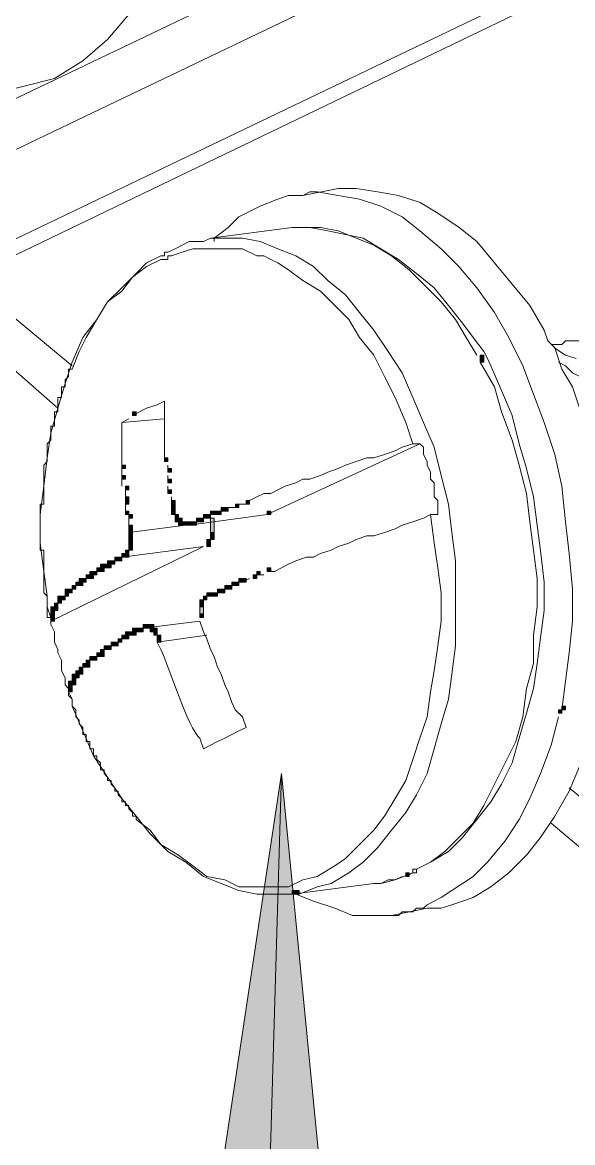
# Model space of a CAD drawing. Header units: inches. Extents: x 11 to 682, y 148 to 1119.
# Drawn here: x 600.84 to 610.14, y 297.42 to 316.37 of the extents above; entities that cross this region are included whole.
import ezdxf

# ---------------------------------------------------------------- set-up
doc = ezdxf.new("R2010")
doc.units = ezdxf.units.IN
doc.header["$MEASUREMENT"] = 0
doc.layers.add('图层 1', color=7, linetype='Continuous')

msp = doc.modelspace()

# ---------------------------------------------------------------- hatches: boundary and pattern name
at = {"layer": '图层 1', "true_color": 0xffffff}
h = msp.add_hatch(color=7, dxfattribs=at)
h.dxf.hatch_style = 2
h.paths.add_polyline_path([(608.58, 310.62), (608.64, 310.62), (608.64, 310.74), (608.58, 310.74)])
h = msp.add_hatch(color=7, dxfattribs=at)
h.dxf.hatch_style = 2
h.paths.add_polyline_path([(602.7, 309.72), (602.76, 309.72), (602.76, 309.78), (602.7, 309.78)])
h = msp.add_hatch(color=7, dxfattribs=at)
h.dxf.hatch_style = 2
h.paths.add_polyline_path([(603.24, 308.94), (603.3, 308.94), (603.3, 309), (603.24, 309)])
h = msp.add_hatch(color=7, dxfattribs=at)
h.dxf.hatch_style = 2
h.paths.add_polyline_path([(602.52, 308.82), (602.58, 308.82), (602.58, 308.88), (602.52, 308.88)])
h = msp.add_hatch(color=7, dxfattribs=at)
h.dxf.hatch_style = 2
h.paths.add_polyline_path([(603.3, 308.76), (603.36, 308.76), (603.36, 308.82), (603.3, 308.82)])
h = msp.add_hatch(color=7, dxfattribs=at)
h.dxf.hatch_style = 2
h.paths.add_polyline_path([(602.52, 308.64), (602.58, 308.64), (602.58, 308.7), (602.52, 308.7)])
h = msp.add_hatch(color=7, dxfattribs=at)
h.dxf.hatch_style = 2
h.paths.add_polyline_path([(603.3, 308.58), (603.36, 308.58), (603.36, 308.64), (603.3, 308.64)])
h = msp.add_hatch(color=7, dxfattribs=at)
h.dxf.hatch_style = 2
h.paths.add_polyline_path([(602.58, 308.46), (602.64, 308.46), (602.64, 308.52), (602.58, 308.52)])
h = msp.add_hatch(color=7, dxfattribs=at)
h.dxf.hatch_style = 2
h.paths.add_polyline_path([(603.3, 308.4), (603.36, 308.4), (603.36, 308.46), (603.3, 308.46)])
h = msp.add_hatch(color=7, dxfattribs=at)
h.dxf.hatch_style = 2
h.paths.add_polyline_path([(602.58, 308.22), (602.64, 308.22), (602.64, 308.34), (602.58, 308.34)])
h = msp.add_hatch(color=7, dxfattribs=at)
h.dxf.hatch_style = 2
h.paths.add_polyline_path([(603.36, 308.16), (603.42, 308.16), (603.42, 308.28), (603.36, 308.28)])
h = msp.add_hatch(color=7, dxfattribs=at)
h.dxf.hatch_style = 2
h.paths.add_polyline_path([(604.44, 308.16), (604.5, 308.16), (604.5, 308.22), (604.44, 308.22)])
h = msp.add_hatch(color=7, dxfattribs=at)
h.dxf.hatch_style = 2
h.paths.add_polyline_path([(604.62, 308.22), (604.68, 308.22), (604.68, 308.28), (604.62, 308.28)])
h = msp.add_hatch(color=7, dxfattribs=at)
h.dxf.hatch_style = 2
h.paths.add_polyline_path([(602.58, 308.04), (602.64, 308.04), (602.64, 308.1), (602.58, 308.1)])
h = msp.add_hatch(color=7, dxfattribs=at)
h.dxf.hatch_style = 2
h.paths.add_polyline_path([(602.64, 307.98), (602.7, 307.98), (602.7, 308.04), (602.64, 308.04)])
h = msp.add_hatch(color=7, dxfattribs=at)
h.dxf.hatch_style = 2
h.paths.add_polyline_path([(603.36, 308.04), (603.42, 308.04), (603.42, 308.16), (603.36, 308.16)])
h = msp.add_hatch(color=7, dxfattribs=at)
h.dxf.hatch_style = 2
h.paths.add_polyline_path([(603.42, 307.98), (603.48, 307.98), (603.48, 308.04), (603.42, 308.04)])
h = msp.add_hatch(color=7, dxfattribs=at)
h.dxf.hatch_style = 2
h.paths.add_polyline_path([(603.42, 307.92), (603.48, 307.92), (603.48, 308.04), (603.42, 308.04)])
h = msp.add_hatch(color=7, dxfattribs=at)
h.dxf.hatch_style = 2
h.paths.add_polyline_path([(603.9, 307.98), (604.02, 307.98), (604.02, 308.04), (603.9, 308.04)])
h = msp.add_hatch(color=7, dxfattribs=at)
h.dxf.hatch_style = 2
h.paths.add_polyline_path([(604.02, 308.04), (604.2, 308.04), (604.2, 308.1), (604.02, 308.1)])
h = msp.add_hatch(color=7, dxfattribs=at)
h.dxf.hatch_style = 2
h.paths.add_polyline_path([(604.2, 308.1), (604.32, 308.1), (604.32, 308.16), (604.2, 308.16)])
h = msp.add_hatch(color=7, dxfattribs=at)
h.dxf.hatch_style = 2
h.paths.add_polyline_path([(604.98, 308.04), (605.04, 308.04), (605.04, 308.1), (604.98, 308.1)])
h = msp.add_hatch(color=7, dxfattribs=at)
h.dxf.hatch_style = 2
h.paths.add_polyline_path([(602.64, 307.74), (602.7, 307.74), (602.7, 307.86), (602.64, 307.86)])
h = msp.add_hatch(color=7, dxfattribs=at)
h.dxf.hatch_style = 2
h.paths.add_polyline_path([(603.48, 307.86), (603.54, 307.86), (603.54, 307.98), (603.48, 307.98)])
h = msp.add_hatch(color=7, dxfattribs=at)
h.dxf.hatch_style = 2
h.paths.add_polyline_path([(603.48, 307.86), (603.6, 307.86), (603.6, 307.92), (603.48, 307.92)])
h = msp.add_hatch(color=7, dxfattribs=at)
h.dxf.hatch_style = 2
h.paths.add_polyline_path([(603.54, 307.86), (603.66, 307.86), (603.66, 307.92), (603.54, 307.92)])
h = msp.add_hatch(color=7, dxfattribs=at)
h.dxf.hatch_style = 2
h.paths.add_polyline_path([(603.6, 307.86), (603.66, 307.86), (603.66, 307.92), (603.6, 307.92)])
h = msp.add_hatch(color=7, dxfattribs=at)
h.dxf.hatch_style = 2
h.paths.add_polyline_path([(603.6, 307.86), (603.66, 307.86), (603.66, 307.92), (603.6, 307.92)])
h = msp.add_hatch(color=7, dxfattribs=at)
h.dxf.hatch_style = 2
h.paths.add_polyline_path([(603.66, 307.86), (603.78, 307.86), (603.78, 307.92), (603.66, 307.92)])
h = msp.add_hatch(color=7, dxfattribs=at)
h.dxf.hatch_style = 2
h.paths.add_polyline_path([(603.78, 307.92), (603.9, 307.92), (603.9, 307.98), (603.78, 307.98)])
h = msp.add_hatch(color=7, dxfattribs=at)
h.dxf.hatch_style = 2
h.paths.add_polyline_path([(604.02, 307.68), (604.08, 307.68), (604.08, 307.98), (604.02, 307.98)])
h = msp.add_hatch(color=7, dxfattribs=at)
h.dxf.hatch_style = 2
h.paths.add_polyline_path([(602.64, 307.62), (602.7, 307.62), (602.7, 307.74), (602.64, 307.74)])
h = msp.add_hatch(color=7, dxfattribs=at)
h.dxf.hatch_style = 2
h.paths.add_polyline_path([(602.64, 307.5), (602.7, 307.5), (602.7, 307.68), (602.64, 307.68)])
h = msp.add_hatch(color=7, dxfattribs=at)
h.dxf.hatch_style = 2
h.paths.add_polyline_path([(604.02, 307.62), (604.08, 307.62), (604.08, 307.74), (604.02, 307.74)])
h = msp.add_hatch(color=7, dxfattribs=at)
h.dxf.hatch_style = 2
h.paths.add_polyline_path([(602.58, 307.38), (602.64, 307.38), (602.64, 307.44), (602.58, 307.44)])
h = msp.add_hatch(color=7, dxfattribs=at)
h.dxf.hatch_style = 2
h.paths.add_polyline_path([(602.58, 307.38), (602.64, 307.38), (602.64, 307.44), (602.58, 307.44)])
h = msp.add_hatch(color=7, dxfattribs=at)
h.dxf.hatch_style = 2
h.paths.add_polyline_path([(602.64, 307.44), (602.7, 307.44), (602.7, 307.56), (602.64, 307.56)])
h = msp.add_hatch(color=7, dxfattribs=at)
h.dxf.hatch_style = 2
h.paths.add_polyline_path([(602.64, 307.44), (602.7, 307.44), (602.7, 307.5), (602.64, 307.5)])
h = msp.add_hatch(color=7, dxfattribs=at)
h.dxf.hatch_style = 2
h.paths.add_polyline_path([(603.96, 307.56), (604.02, 307.56), (604.02, 307.62), (603.96, 307.62)])
h = msp.add_hatch(color=7, dxfattribs=at)
h.dxf.hatch_style = 2
h.paths.add_polyline_path([(603.96, 307.5), (604.02, 307.5), (604.02, 307.62), (603.96, 307.62)])
h = msp.add_hatch(color=7, dxfattribs=at)
h.dxf.hatch_style = 2
h.paths.add_polyline_path([(602.28, 307.2), (602.4, 307.2), (602.4, 307.26), (602.28, 307.26)])
h = msp.add_hatch(color=7, dxfattribs=at)
h.dxf.hatch_style = 2
h.paths.add_polyline_path([(602.4, 307.26), (602.46, 307.26), (602.46, 307.32), (602.4, 307.32)])
h = msp.add_hatch(color=7, dxfattribs=at)
h.dxf.hatch_style = 2
h.paths.add_polyline_path([(602.4, 307.26), (602.52, 307.26), (602.52, 307.32), (602.4, 307.32)])
h = msp.add_hatch(color=7, dxfattribs=at)
h.dxf.hatch_style = 2
h.paths.add_polyline_path([(602.52, 307.32), (602.64, 307.32), (602.64, 307.38), (602.52, 307.38)])
h = msp.add_hatch(color=7, dxfattribs=at)
h.dxf.hatch_style = 2
h.paths.add_polyline_path([(602.52, 307.32), (602.58, 307.32), (602.58, 307.38), (602.52, 307.38)])
h = msp.add_hatch(color=7, dxfattribs=at)
h.dxf.hatch_style = 2
h.paths.add_polyline_path([(601.98, 307.02), (602.1, 307.02), (602.1, 307.08), (601.98, 307.08)])
h = msp.add_hatch(color=7, dxfattribs=at)
h.dxf.hatch_style = 2
h.paths.add_polyline_path([(602.1, 307.08), (602.22, 307.08), (602.22, 307.14), (602.1, 307.14)])
h = msp.add_hatch(color=7, dxfattribs=at)
h.dxf.hatch_style = 2
h.paths.add_polyline_path([(602.16, 307.14), (602.34, 307.14), (602.34, 307.2), (602.16, 307.2)])
h = msp.add_hatch(color=7, dxfattribs=at)
h.dxf.hatch_style = 2
h.paths.add_polyline_path([(604.8, 307.02), (604.86, 307.02), (604.86, 307.08), (604.8, 307.08)])
h = msp.add_hatch(color=7, dxfattribs=at)
h.dxf.hatch_style = 2
h.paths.add_polyline_path([(604.98, 307.08), (605.04, 307.08), (605.04, 307.14), (604.98, 307.14)])
h = msp.add_hatch(color=7, dxfattribs=at)
h.dxf.hatch_style = 2
h.paths.add_polyline_path([(601.74, 306.84), (601.86, 306.84), (601.86, 306.9), (601.74, 306.9)])
h = msp.add_hatch(color=7, dxfattribs=at)
h.dxf.hatch_style = 2
h.paths.add_polyline_path([(601.8, 306.9), (601.92, 306.9), (601.92, 306.96), (601.8, 306.96)])
h = msp.add_hatch(color=7, dxfattribs=at)
h.dxf.hatch_style = 2
h.paths.add_polyline_path([(601.92, 306.96), (602.04, 306.96), (602.04, 307.02), (601.92, 307.02)])
h = msp.add_hatch(color=7, dxfattribs=at)
h.dxf.hatch_style = 2
h.paths.add_polyline_path([(604.38, 306.84), (604.5, 306.84), (604.5, 306.9), (604.38, 306.9)])
h = msp.add_hatch(color=7, dxfattribs=at)
h.dxf.hatch_style = 2
h.paths.add_polyline_path([(604.5, 306.9), (604.62, 306.9), (604.62, 306.96), (604.5, 306.96)])
h = msp.add_hatch(color=7, dxfattribs=at)
h.dxf.hatch_style = 2
h.paths.add_polyline_path([(604.74, 306.96), (604.8, 306.96), (604.8, 307.02), (604.74, 307.02)])
h = msp.add_hatch(color=7, dxfattribs=at)
h.dxf.hatch_style = 2
h.paths.add_polyline_path([(601.56, 306.66), (601.62, 306.66), (601.62, 306.78), (601.56, 306.78)])
h = msp.add_hatch(color=7, dxfattribs=at)
h.dxf.hatch_style = 2
h.paths.add_polyline_path([(601.62, 306.72), (601.68, 306.72), (601.68, 306.78), (601.62, 306.78)])
h = msp.add_hatch(color=7, dxfattribs=at)
h.dxf.hatch_style = 2
h.paths.add_polyline_path([(601.68, 306.78), (601.74, 306.78), (601.74, 306.84), (601.68, 306.84)])
h = msp.add_hatch(color=7, dxfattribs=at)
h.dxf.hatch_style = 2
h.paths.add_polyline_path([(603.96, 306.66), (604.02, 306.66), (604.02, 306.72), (603.96, 306.72)])
h = msp.add_hatch(color=7, dxfattribs=at)
h.dxf.hatch_style = 2
h.paths.add_polyline_path([(604.02, 306.66), (604.14, 306.66), (604.14, 306.72), (604.02, 306.72)])
h = msp.add_hatch(color=7, dxfattribs=at)
h.dxf.hatch_style = 2
h.paths.add_polyline_path([(604.14, 306.72), (604.26, 306.72), (604.26, 306.78), (604.14, 306.78)])
h = msp.add_hatch(color=7, dxfattribs=at)
h.dxf.hatch_style = 2
h.paths.add_polyline_path([(604.26, 306.78), (604.38, 306.78), (604.38, 306.84), (604.26, 306.84)])
h = msp.add_hatch(color=7, dxfattribs=at)
h.dxf.hatch_style = 2
h.paths.add_polyline_path([(601.38, 306.42), (601.44, 306.42), (601.44, 306.54), (601.38, 306.54)])
h = msp.add_hatch(color=7, dxfattribs=at)
h.dxf.hatch_style = 2
h.paths.add_polyline_path([(601.38, 306.48), (601.44, 306.48), (601.44, 306.54), (601.38, 306.54)])
h = msp.add_hatch(color=7, dxfattribs=at)
h.dxf.hatch_style = 2
h.paths.add_polyline_path([(601.44, 306.54), (601.5, 306.54), (601.5, 306.66), (601.44, 306.66)])
h = msp.add_hatch(color=7, dxfattribs=at)
h.dxf.hatch_style = 2
h.paths.add_polyline_path([(601.5, 306.6), (601.56, 306.6), (601.56, 306.66), (601.5, 306.66)])
h = msp.add_hatch(color=7, dxfattribs=at)
h.dxf.hatch_style = 2
h.paths.add_polyline_path([(603.84, 306.54), (603.9, 306.54), (603.9, 306.6), (603.84, 306.6)])
h = msp.add_hatch(color=7, dxfattribs=at)
h.dxf.hatch_style = 2
h.paths.add_polyline_path([(603.84, 306.48), (603.9, 306.48), (603.9, 306.6), (603.84, 306.6)])
h = msp.add_hatch(color=7, dxfattribs=at)
h.dxf.hatch_style = 2
h.paths.add_polyline_path([(603.84, 306.3), (603.9, 306.3), (603.9, 306.54), (603.84, 306.54)])
h = msp.add_hatch(color=7, dxfattribs=at)
h.dxf.hatch_style = 2
h.paths.add_polyline_path([(603.9, 306.6), (603.96, 306.6), (603.96, 306.66), (603.9, 306.66)])
h = msp.add_hatch(color=7, dxfattribs=at)
h.dxf.hatch_style = 2
h.paths.add_polyline_path([(603.9, 306.6), (603.96, 306.6), (603.96, 306.66), (603.9, 306.66)])
h = msp.add_hatch(color=7, dxfattribs=at)
h.dxf.hatch_style = 2
h.paths.add_polyline_path([(603.9, 306.6), (603.96, 306.6), (603.96, 306.66), (603.9, 306.66)])
h = msp.add_hatch(color=7, dxfattribs=at)
h.dxf.hatch_style = 2
h.paths.add_polyline_path([(601.32, 306.36), (601.38, 306.36), (601.38, 306.48), (601.32, 306.48)])
h = msp.add_hatch(color=7, dxfattribs=at)
h.dxf.hatch_style = 2
h.paths.add_polyline_path([(601.32, 306.3), (601.38, 306.3), (601.38, 306.42), (601.32, 306.42)])
h = msp.add_hatch(color=7, dxfattribs=at)
h.dxf.hatch_style = 2
h.paths.add_polyline_path([(601.32, 306.3), (601.38, 306.3), (601.38, 306.36), (601.32, 306.36)])
h = msp.add_hatch(color=7, dxfattribs=at)
h.dxf.hatch_style = 2
h.paths.add_polyline_path([(601.32, 306.3), (601.38, 306.3), (601.38, 306.36), (601.32, 306.36)])
h = msp.add_hatch(color=7, dxfattribs=at)
h.dxf.hatch_style = 2
h.paths.add_polyline_path([(601.32, 306.24), (601.38, 306.24), (601.38, 306.3), (601.32, 306.3)])
h = msp.add_hatch(color=7, dxfattribs=at)
h.dxf.hatch_style = 2
h.paths.add_polyline_path([(601.32, 306.24), (601.38, 306.24), (601.38, 306.3), (601.32, 306.3)])
h = msp.add_hatch(color=7, dxfattribs=at)
h.dxf.hatch_style = 2
h.paths.add_polyline_path([(601.32, 306.24), (601.38, 306.24), (601.38, 306.3), (601.32, 306.3)])
h = msp.add_hatch(color=7, dxfattribs=at)
h.dxf.hatch_style = 2
h.paths.add_polyline_path([(601.32, 306.24), (601.38, 306.24), (601.38, 306.3), (601.32, 306.3)])
h = msp.add_hatch(color=7, dxfattribs=at)
h.dxf.hatch_style = 2
h.paths.add_polyline_path([(603.84, 306.3), (603.9, 306.3), (603.9, 306.36), (603.84, 306.36)])
h = msp.add_hatch(color=7, dxfattribs=at)
h.dxf.hatch_style = 2
h.paths.add_polyline_path([(602.7, 306.06), (602.88, 306.06), (602.88, 306.12), (602.7, 306.12)])
h = msp.add_hatch(color=7, dxfattribs=at)
h.dxf.hatch_style = 2
h.paths.add_polyline_path([(602.88, 306.12), (602.94, 306.12), (602.94, 306.18), (602.88, 306.18)])
h = msp.add_hatch(color=7, dxfattribs=at)
h.dxf.hatch_style = 2
h.paths.add_polyline_path([(602.88, 306.12), (602.94, 306.12), (602.94, 306.18), (602.88, 306.18)])
h = msp.add_hatch(color=7, dxfattribs=at)
h.dxf.hatch_style = 2
h.paths.add_polyline_path([(602.88, 306.12), (603, 306.12), (603, 306.18), (602.88, 306.18)])
h = msp.add_hatch(color=7, dxfattribs=at)
h.dxf.hatch_style = 2
h.paths.add_polyline_path([(602.88, 306.12), (602.94, 306.12), (602.94, 306.18), (602.88, 306.18)])
h = msp.add_hatch(color=7, dxfattribs=at)
h.dxf.hatch_style = 2
h.paths.add_polyline_path([(602.94, 306.12), (603, 306.12), (603, 306.18), (602.94, 306.18)])
h = msp.add_hatch(color=7, dxfattribs=at)
h.dxf.hatch_style = 2
h.paths.add_polyline_path([(603, 306.06), (603.06, 306.06), (603.06, 306.18), (603, 306.18)])
h = msp.add_hatch(color=7, dxfattribs=at)
h.dxf.hatch_style = 2
h.paths.add_polyline_path([(603, 306.06), (603.06, 306.06), (603.06, 306.12), (603, 306.12)])
h = msp.add_hatch(color=7, dxfattribs=at)
h.dxf.hatch_style = 2
h.paths.add_polyline_path([(603.06, 306), (603.12, 306), (603.12, 306.12), (603.06, 306.12)])
h = msp.add_hatch(color=7, dxfattribs=at)
h.dxf.hatch_style = 2
h.paths.add_polyline_path([(602.46, 305.88), (602.52, 305.88), (602.52, 305.94), (602.46, 305.94)])
h = msp.add_hatch(color=7, dxfattribs=at)
h.dxf.hatch_style = 2
h.paths.add_polyline_path([(602.46, 305.88), (602.52, 305.88), (602.52, 305.94), (602.46, 305.94)])
h = msp.add_hatch(color=7, dxfattribs=at)
h.dxf.hatch_style = 2
h.paths.add_polyline_path([(602.52, 305.94), (602.64, 305.94), (602.64, 306), (602.52, 306)])
h = msp.add_hatch(color=7, dxfattribs=at)
h.dxf.hatch_style = 2
h.paths.add_polyline_path([(602.58, 306), (602.76, 306), (602.76, 306.06), (602.58, 306.06)])
h = msp.add_hatch(color=7, dxfattribs=at)
h.dxf.hatch_style = 2
h.paths.add_polyline_path([(603.06, 306), (603.12, 306), (603.12, 306.06), (603.06, 306.06)])
h = msp.add_hatch(color=7, dxfattribs=at)
h.dxf.hatch_style = 2
h.paths.add_polyline_path([(603.12, 305.88), (603.18, 305.88), (603.18, 306), (603.12, 306)])
h = msp.add_hatch(color=7, dxfattribs=at)
h.dxf.hatch_style = 2
h.paths.add_polyline_path([(602.16, 305.64), (602.22, 305.64), (602.22, 305.76), (602.16, 305.76)])
h = msp.add_hatch(color=7, dxfattribs=at)
h.dxf.hatch_style = 2
h.paths.add_polyline_path([(602.22, 305.76), (602.34, 305.76), (602.34, 305.82), (602.22, 305.82)])
h = msp.add_hatch(color=7, dxfattribs=at)
h.dxf.hatch_style = 2
h.paths.add_polyline_path([(602.34, 305.82), (602.46, 305.82), (602.46, 305.88), (602.34, 305.88)])
h = msp.add_hatch(color=7, dxfattribs=at)
h.dxf.hatch_style = 2
h.paths.add_polyline_path([(602.34, 305.82), (602.4, 305.82), (602.4, 305.88), (602.34, 305.88)])
h = msp.add_hatch(color=7, dxfattribs=at)
h.dxf.hatch_style = 2
h.paths.add_polyline_path([(601.92, 305.46), (601.98, 305.46), (601.98, 305.58), (601.92, 305.58)])
h = msp.add_hatch(color=7, dxfattribs=at)
h.dxf.hatch_style = 2
h.paths.add_polyline_path([(601.98, 305.58), (602.1, 305.58), (602.1, 305.64), (601.98, 305.64)])
h = msp.add_hatch(color=7, dxfattribs=at)
h.dxf.hatch_style = 2
h.paths.add_polyline_path([(602.1, 305.64), (602.16, 305.64), (602.16, 305.7), (602.1, 305.7)])
h = msp.add_hatch(color=7, dxfattribs=at)
h.dxf.hatch_style = 2
h.paths.add_polyline_path([(601.74, 305.28), (601.8, 305.28), (601.8, 305.4), (601.74, 305.4)])
h = msp.add_hatch(color=7, dxfattribs=at)
h.dxf.hatch_style = 2
h.paths.add_polyline_path([(601.8, 305.34), (601.86, 305.34), (601.86, 305.46), (601.8, 305.46)])
h = msp.add_hatch(color=7, dxfattribs=at)
h.dxf.hatch_style = 2
h.paths.add_polyline_path([(601.86, 305.46), (601.92, 305.46), (601.92, 305.52), (601.86, 305.52)])
h = msp.add_hatch(color=7, dxfattribs=at)
h.dxf.hatch_style = 2
h.paths.add_polyline_path([(601.62, 305.1), (601.68, 305.1), (601.68, 305.22), (601.62, 305.22)])
h = msp.add_hatch(color=7, dxfattribs=at)
h.dxf.hatch_style = 2
h.paths.add_polyline_path([(601.62, 305.1), (601.68, 305.1), (601.68, 305.16), (601.62, 305.16)])
h = msp.add_hatch(color=7, dxfattribs=at)
h.dxf.hatch_style = 2
h.paths.add_polyline_path([(601.62, 305.1), (601.68, 305.1), (601.68, 305.16), (601.62, 305.16)])
h = msp.add_hatch(color=7, dxfattribs=at)
h.dxf.hatch_style = 2
h.paths.add_polyline_path([(601.62, 305.1), (601.68, 305.1), (601.68, 305.16), (601.62, 305.16)])
h = msp.add_hatch(color=7, dxfattribs=at)
h.dxf.hatch_style = 2
h.paths.add_polyline_path([(601.68, 305.16), (601.74, 305.16), (601.74, 305.34), (601.68, 305.34)])
h = msp.add_hatch(color=7, dxfattribs=at)
h.dxf.hatch_style = 2
h.paths.add_polyline_path([(601.62, 305.04), (601.68, 305.04), (601.68, 305.1), (601.62, 305.1)])
h = msp.add_hatch(color=7, dxfattribs=at)
h.dxf.hatch_style = 2
h.paths.add_polyline_path([(609.96, 304.74), (610.02, 304.74), (610.02, 304.8), (609.96, 304.8)])
h = msp.add_hatch(color=7, dxfattribs=at)
h.dxf.hatch_style = 2
h.paths.add_polyline_path([(609.9, 304.68), (609.96, 304.68), (609.96, 304.74), (609.9, 304.74)])
msp.add_hatch(color=7, dxfattribs=at).paths.add_polyline_path([(605.22, 303.66), (606, 295.62), (604.02, 295.68)])
h = msp.add_hatch(color=7, dxfattribs=at)
h.dxf.hatch_style = 2
h.paths.add_polyline_path([(607.32, 301.92), (607.38, 301.92), (607.38, 301.98), (607.32, 301.98)])
h = msp.add_hatch(color=7, dxfattribs=at)
h.dxf.hatch_style = 2
h.paths.add_polyline_path([(605.4, 301.62), (605.52, 301.62), (605.52, 301.68), (605.4, 301.68)])

# ---------------------------------------------------------------- linework, layer by layer
at = {"layer": '图层 1', "color": 7, "lineweight": 18, "true_color": 0xffffff}
for points in [[(594.84, 311.4), (631.14, 328.8)], [(597, 310.92), (628.74, 326.16)], [(599.94, 312.06), (627.06, 325.14)], [(601.38, 315.42), (601.86, 315.72), (602.28, 316.08), (602.64, 316.5), (603, 316.979), (603.3, 317.58), (603.6, 318.24), (603.78, 318.9), (603.96, 319.62), (604.08, 320.4), (604.14, 321.18), (604.14, 322.02)], [(596.04, 312.84), (612.84, 320.88)], [(600.42, 315.18), (601.38, 315.42)], [(605.58, 313.44), (606.18, 313.56)], [(605.58, 313.44), (605.7, 313.5), (605.82, 313.5), (606.18, 313.44), (606.54, 313.38), (606.9, 313.26), (607.26, 313.08), (607.56, 312.84), (607.92, 312.54), (608.22, 312.24), (608.52, 311.88), (608.82, 311.46), (609.06, 311.04), (609.3, 310.56), (609.48, 310.08), (609.66, 309.6), (609.84, 309.06)], [(606.181, 313.56), (606.36, 313.56), (606.48, 313.56), (606.84, 313.5), (607.2, 313.439), (607.561, 313.32), (607.86, 313.14), (608.221, 312.9), (608.521, 312.66), (608.82, 312.3), (609.12, 311.939), (609.42, 311.58), (609.66, 311.16), (609.721, 310.979), (609.84, 310.86), (609.96, 310.5), (610.141, 310.2), (610.32, 309.66), (610.44, 309.12)], [(604.08, 312.72), (604.32, 312.9), (604.5, 313.08), (604.86, 313.26), (605.16, 313.38), (605.34, 313.44), (605.58, 313.44)], [(604.02, 312.72), (605.4, 312.9)], [(605.4, 312.9), (605.7, 312.9), (606, 312.84), (606.3, 312.78), (606.601, 312.72), (606.9, 312.54), (607.2, 312.36), (607.5, 312.12), (607.8, 311.88), (608.04, 311.58), (608.28, 311.28), (608.46, 311.04), (608.641, 310.8), (608.7, 310.68), (608.76, 310.56), (608.94, 310.14), (609.12, 309.72), (609.24, 309.24), (609.36, 308.82), (609.48, 308.34), (609.54, 307.86), (609.601, 307.38), (609.66, 306.9), (609.66, 306.42)], [(605.4, 312.9), (605.641, 312.9)], [(605.641, 312.9), (605.88, 312.9)], [(605.88, 312.9), (606.18, 312.84)], [(606.18, 312.84), (606.48, 312.72)], [(603.3, 312.48), (603.42, 312.54), (603.54, 312.6), (603.66, 312.66), (603.78, 312.66), (603.9, 312.66), (604.02, 312.72)], [(604.021, 312.72), (604.32, 312.72)], [(604.08, 312.72), (604.08, 312.66)], [(604.32, 312.72), (604.561, 312.72)], [(604.561, 312.72), (604.86, 312.66)], [(604.86, 312.66), (605.16, 312.54)], [(606.48, 312.72), (606.78, 312.6)], [(606.78, 312.6), (607.08, 312.42)], [(601.14, 307.56), (601.14, 308.04), (601.2, 308.52), (601.26, 309), (601.32, 309.42), (601.44, 309.84), (601.56, 310.26), (601.68, 310.62), (601.86, 311.04), (602.1, 311.34), (602.28, 311.64), (602.52, 311.88), (602.76, 312.12), (602.94, 312.3), (603.18, 312.42)], [(602.94, 312.24), (603.18, 312.36)], [(603.3, 312.48), (603.24, 312.48), (603.24, 312.42), (603.18, 312.42)], [(603.36, 312.42), (603.3, 312.42), (603.3, 312.36), (603.18, 312.36)], [(603.36, 312.42), (603.54, 312.479)], [(603.54, 312.479), (603.721, 312.54)], [(603.721, 312.54), (604.021, 312.54)], [(604.021, 312.54), (604.261, 312.54)], [(604.261, 312.54), (604.561, 312.54)], [(604.561, 312.54), (604.801, 312.42)], [(604.801, 312.42), (604.92, 312.42)], [(604.92, 312.42), (605.04, 312.359)], [(605.16, 312.54), (605.46, 312.42)], [(605.46, 312.42), (605.76, 312.24)], [(607.08, 312.42), (607.38, 312.18)], [(602.7, 312.06), (602.94, 312.24)], [(605.04, 312.359), (605.16, 312.3)], [(605.16, 312.3), (605.34, 312.18)], [(605.34, 312.18), (605.58, 312)], [(605.76, 312.24), (606, 312)], [(607.38, 312.18), (607.62, 311.939)], [(599.94, 312), (601.68, 310.56)], [(602.52, 311.82), (602.7, 312.06)], [(605.58, 312), (605.88, 311.82)], [(606, 312), (606.3, 311.76)], [(602.28, 311.64), (602.52, 311.82)], [(605.88, 311.82), (606.12, 311.58)], [(607.62, 311.94), (607.92, 311.64)], [(602.1, 311.34), (602.28, 311.64)], [(606.3, 311.76), (606.54, 311.46)], [(607.92, 311.64), (608.16, 311.34)], [(606.12, 311.58), (606.36, 311.34)], [(606.54, 311.46), (606.78, 311.16)], [(601.92, 311.04), (602.1, 311.34)], [(606.36, 311.34), (606.54, 311.04)], [(608.16, 311.34), (608.34, 311.04)], [(600, 311.1), (601.439, 309.84)], [(601.8, 310.8), (601.92, 311.04)], [(606.54, 311.04), (606.78, 310.74)], [(606.78, 311.16), (607.021, 310.8)], [(608.34, 311.04), (608.52, 310.74)], [(610.26, 310.98), (610.14, 310.98), (610.02, 310.98), (609.96, 310.92), (609.78, 310.92)], [(609.841, 310.859), (610.021, 310.739)], [(601.68, 310.5), (601.8, 310.8)], [(606.78, 310.74), (606.96, 310.38)], [(607.021, 310.8), (607.26, 310.44)], [(610.021, 310.739), (610.2, 310.68)], [(601.68, 310.5), (601.62, 310.5), (601.62, 310.38)], [(608.58, 310.62), (608.82, 310.2)], [(609.9, 310.62), (610.021, 310.56), (610.141, 310.439), (610.381, 310.319), (610.561, 310.14), (610.74, 309.899), (610.86, 309.72), (611.04, 309.479), (611.16, 309.18), (611.28, 308.939), (611.341, 308.64), (611.461, 308.34), (611.521, 308.04), (611.58, 307.739), (611.58, 307.439), (611.641, 307.14), (611.641, 306.84)], [(601.62, 310.38), (601.56, 310.32), (601.56, 310.2), (601.5, 310.2), (601.5, 310.02), (601.44, 310.02), (601.44, 309.9)], [(606.96, 310.38), (607.141, 310.02)], [(607.26, 310.44), (607.44, 310.02)], [(608.82, 310.2), (608.94, 309.78)], [(601.44, 309.9), (601.44, 309.78), (601.38, 309.78), (601.38, 309.54)], [(602.94, 309.84), (603.12, 309.9)], [(603.12, 309.9), (603.24, 309.96)], [(603.24, 309.96), (603.24, 309.78), (603.24, 309.66), (603.24, 309.54), (603.24, 309.42), (603.24, 309.3), (603.24, 309.18), (603.24, 309.06), (603.24, 308.94)], [(607.141, 310.02), (607.32, 309.6)], [(607.44, 310.02), (607.62, 309.6)], [(602.7, 309.72), (602.82, 309.78)], [(602.82, 309.78), (602.94, 309.84)], [(608.94, 309.78), (609.12, 309.3)], [(601.38, 309.54), (601.32, 309.54), (601.32, 309.3), (601.26, 309.24), (601.26, 309.12)], [(602.52, 309.6), (603.24, 309.66)], [(602.52, 309.6), (602.64, 309.66)], [(602.52, 308.88), (602.52, 309), (602.52, 309.12), (602.52, 309.24), (602.52, 309.36), (602.52, 309.48), (602.52, 309.6)], [(607.32, 309.6), (607.44, 309.24)], [(607.62, 309.6), (607.8, 309.18)], [(604.68, 308.28), (604.8, 308.34), (604.92, 308.4), (605.04, 308.4), (605.16, 308.46), (605.28, 308.52), (605.46, 308.58), (605.58, 308.64), (605.7, 308.64), (605.88, 308.7), (606, 308.76), (606.18, 308.82), (606.3, 308.88), (606.48, 308.94), (606.66, 309), (606.78, 309), (606.96, 309.06), (607.14, 309.12), (607.26, 309.18), (607.439, 309.24)], [(604.98, 308.04), (607.56, 309.24)], [(607.561, 309.24), (607.44, 309.24)], [(607.86, 308.04), (607.86, 308.28), (607.8, 308.34), (607.8, 308.58), (607.74, 308.64), (607.74, 308.76), (607.68, 308.88), (607.68, 308.94), (607.62, 309.06), (607.62, 309.18), (607.56, 309.24)], [(607.8, 309.18), (607.92, 308.7)], [(609.12, 309.3), (609.24, 308.88)], [(601.26, 309.12), (601.26, 308.94), (601.2, 308.88), (601.2, 308.7)], [(609.84, 309.06), (609.96, 308.52), (610.02, 307.92), (610.08, 307.38), (610.14, 306.78), (610.14, 306.24)], [(602.52, 308.7), (602.52, 308.82)], [(603.3, 308.88), (603.3, 308.76)], [(609.24, 308.88), (609.36, 308.4)], [(602.52, 308.52), (602.52, 308.64)], [(603.3, 308.7), (603.3, 308.58)], [(607.92, 308.7), (608.04, 308.22)], [(602.58, 308.34), (602.58, 308.46)], [(603.3, 308.52), (603.3, 308.4)], [(609.36, 308.4), (609.42, 307.92)], [(602.58, 308.1), (602.58, 308.22)], [(603.36, 308.34), (603.36, 308.22)], [(604.5, 308.22), (604.62, 308.22)], [(608.04, 308.22), (608.1, 307.74)], [(603.66, 307.86), (604.98, 308.04)], [(603.66, 307.86), (604.98, 308.04)], [(604.32, 308.16), (604.44, 308.16)], [(607.62, 307.98), (607.74, 308.04)], [(607.86, 308.04), (607.74, 308.04)], [(607.74, 308.04), (607.8, 307.561)], [(602.64, 307.86), (602.64, 307.98)], [(602.64, 307.74), (603.6, 307.86)], [(607.14, 307.8), (607.26, 307.86)], [(607.26, 307.86), (607.44, 307.92)], [(607.44, 307.92), (607.62, 307.98)], [(609.42, 307.92), (609.48, 307.44)], [(601.14, 307.8), (601.14, 307.44), (601.2, 307.44), (601.2, 307.38)], [(606.48, 307.62), (606.66, 307.68)], [(606.66, 307.68), (606.78, 307.68)], [(606.78, 307.68), (606.96, 307.74)], [(606.96, 307.74), (607.14, 307.8)], [(608.1, 307.74), (608.16, 307.26)], [(601.14, 307.56), (601.2, 307.08)], [(601.32, 306.24), (603.9, 307.5)], [(602.52, 307.32), (603.9, 307.5)], [(605.88, 307.38), (606.061, 307.44)], [(606.061, 307.44), (606.18, 307.5)], [(606.18, 307.5), (606.36, 307.56)], [(606.36, 307.56), (606.48, 307.62)], [(607.8, 307.561), (607.86, 307.14)], [(609.48, 307.44), (609.54, 306.96)], [(605.34, 307.2), (605.46, 307.26)], [(605.46, 307.26), (605.64, 307.32)], [(605.64, 307.32), (605.76, 307.32)], [(605.76, 307.32), (605.88, 307.38)], [(606.061, 301.8), (606.36, 301.979), (606.6, 302.16), (606.84, 302.4), (607.08, 302.7), (607.32, 303), (607.5, 303.3), (607.68, 303.66), (607.8, 304.08), (607.92, 304.5), (608.04, 304.92), (608.1, 305.34), (608.16, 305.82), (608.16, 306.3), (608.16, 306.78), (608.16, 307.26)], [(601.2, 307.08), (601.26, 306.66)], [(604.98, 307.08), (605.1, 307.08)], [(605.1, 307.08), (605.22, 307.14)], [(605.22, 307.14), (605.34, 307.2)], [(607.86, 307.14), (607.92, 306.72)], [(601.2, 306.9), (601.2, 306.72), (601.26, 306.66), (601.26, 306.3), (601.32, 306.3)], [(604.56, 306.9), (604.68, 306.96)], [(604.8, 307.02), (604.92, 307.02)], [(607.5, 302.04), (607.74, 302.16), (607.98, 302.34), (608.22, 302.58), (608.46, 302.82), (608.64, 303.12), (608.82, 303.48), (609, 303.84), (609.18, 304.2), (609.3, 304.62), (609.36, 305.1), (609.48, 305.521), (609.48, 306), (609.54, 306.48), (609.54, 306.96)], [(605.82, 301.92), (606.12, 302.1), (606.3, 302.22), (606.54, 302.46), (606.78, 302.7), (606.96, 302.94), (607.14, 303.24), (607.32, 303.54), (607.44, 303.9), (607.56, 304.26), (607.68, 304.62), (607.74, 305.04), (607.8, 305.4), (607.86, 305.82), (607.92, 306.24), (607.92, 306.72)], [(601.26, 306.48), (601.26, 306.66)], [(601.26, 306.48), (601.32, 306.3)], [(609.601, 306), (609.66, 306.42)], [(601.32, 306.24), (601.32, 306.18), (601.38, 306.06), (601.38, 305.88), (601.44, 305.76), (601.44, 305.7), (601.5, 305.58), (601.5, 305.4), (601.561, 305.28), (601.561, 305.16), (601.62, 305.1)], [(602.88, 306.12), (603.84, 306.24)], [(603.84, 306.24), (603.899, 306.06), (603.96, 305.939), (604.02, 305.76), (604.08, 305.64), (604.14, 305.46), (604.199, 305.34), (604.26, 305.16), (604.319, 305.04), (604.38, 304.86), (604.439, 304.74), (604.56, 304.62), (604.62, 304.439)], [(610.08, 305.7), (610.14, 306.24)], [(603.12, 305.88), (603.96, 306)], [(609.54, 305.52), (609.601, 306)], [(610.02, 305.22), (610.08, 305.7)], [(609.48, 305.1), (609.54, 305.52)], [(609.96, 304.74), (610.02, 305.22)], [(601.62, 305.04), (601.62, 304.98), (601.68, 304.92), (601.68, 304.8), (601.74, 304.74), (601.74, 304.62), (601.8, 304.56)], [(601.62, 305.04), (601.68, 304.92)], [(609.36, 304.68), (609.48, 305.1)], [(601.68, 304.8), (601.68, 304.92)], [(601.68, 304.8), (601.86, 304.38)], [(609.24, 304.26), (609.36, 304.68)], [(609.78, 304.14), (609.9, 304.62)], [(601.8, 304.56), (601.8, 304.5), (601.86, 304.44), (601.86, 304.32), (601.92, 304.32), (601.92, 304.2), (601.98, 304.2), (601.98, 304.14)], [(603.9, 304.08), (604.02, 304.14), (604.14, 304.2), (604.26, 304.26), (604.38, 304.32), (604.5, 304.38), (604.62, 304.44)], [(601.86, 304.38), (602.04, 303.96)], [(609.12, 303.84), (609.24, 304.26)], [(601.98, 304.14), (601.98, 304.08), (602.04, 304.08), (602.04, 303.96), (602.1, 303.96), (602.1, 303.9), (602.16, 303.84), (602.16, 303.72)], [(609.6, 303.66), (609.78, 304.14)], [(602.04, 303.96), (602.28, 303.6)], [(608.94, 303.479), (609.12, 303.84)], [(602.16, 303.72), (602.22, 303.72), (602.22, 303.66), (602.28, 303.6), (602.28, 303.54), (602.34, 303.54), (602.34, 303.48), (602.4, 303.42), (602.4, 303.36), (602.46, 303.36), (602.46, 303.3), (602.52, 303.24), (602.52, 303.18), (602.58, 303.18), (602.58, 303.12), (602.64, 303.12), (602.64, 303.06), (602.7, 303), (602.7, 302.94), (602.76, 302.94), (602.76, 302.88)], [(603.12, 231.9), (605.22, 303.66)], [(609.42, 303.24), (609.6, 303.66)], [(610.08, 303.36), (610.26, 303.78)], [(602.28, 303.6), (602.521, 303.24)], [(608.76, 303.18), (608.94, 303.479)], [(609.84, 302.94), (610.08, 303.36)], [(610.08, 303.42), (613.86, 300.3)], [(602.521, 303.24), (602.76, 302.939)], [(608.521, 302.88), (608.76, 303.18)], [(609.24, 302.88), (609.42, 303.24)], [(602.76, 302.939), (603, 302.64)], [(609.6, 302.58), (609.84, 302.94)], [(602.76, 302.88), (603, 302.7), (603.18, 302.46), (603.48, 302.28), (603.72, 302.1), (603.96, 301.92), (604.26, 301.86), (604.5, 301.74), (604.8, 301.74), (605.04, 301.74), (605.34, 301.74), (605.58, 301.86), (605.82, 301.92)], [(608.28, 302.58), (608.521, 302.88)], [(609, 302.52), (609.24, 302.88)], [(609.78, 302.82), (614.04, 299.22)], [(603, 302.64), (603.3, 302.34)], [(608.04, 302.34), (608.28, 302.58)], [(608.7, 302.16), (609, 302.52)], [(609.36, 302.28), (609.6, 302.58)], [(603.3, 302.34), (603.6, 302.16)], [(607.74, 302.16), (608.04, 302.34)], [(603.6, 302.16), (603.9, 301.92)], [(607.5, 302.04), (607.74, 302.16)], [(608.46, 301.92), (608.7, 302.16)], [(609.061, 301.98), (609.36, 302.28)], [(606.9, 301.8), (607.141, 301.859), (607.44, 301.979)], [(607.32, 301.92), (607.44, 301.979)], [(607.44, 301.98), (607.5, 301.98), (607.5, 302.04)], [(607.44, 301.98), (607.44, 302.04), (607.5, 302.04)], [(608.76, 301.74), (609.061, 301.98)], [(603.9, 301.92), (604.2, 301.8)], [(604.2, 301.8), (604.5, 301.68)], [(605.4, 301.62), (606.78, 301.8)], [(605.52, 301.62), (605.82, 301.74), (606.06, 301.8)], [(606.78, 301.8), (606.9, 301.8)], [(606.78, 301.8), (606.9, 301.8)], [(606.9, 301.8), (607.02, 301.86)], [(607.02, 301.86), (607.14, 301.86)], [(607.14, 301.86), (607.26, 301.92)], [(608.1, 301.68), (608.46, 301.92)], [(604.5, 301.68), (604.8, 301.62)], [(604.8, 301.62), (605.1, 301.62)], [(605.1, 301.62), (605.4, 301.62)], [(605.46, 301.62), (605.761, 301.5)], [(607.68, 301.44), (607.92, 301.561)], [(607.92, 301.561), (608.1, 301.68)], [(608.1, 301.44), (608.46, 301.56)], [(608.46, 301.56), (608.76, 301.74)], [(605.761, 301.5), (606.12, 301.38)], [(606.12, 301.38), (606.42, 301.26)], [(607.08, 301.26), (607.2, 301.26), (607.26, 301.32), (607.44, 301.32), (607.5, 301.38), (607.62, 301.38), (607.68, 301.44)], [(607.08, 301.26), (607.68, 301.38)], [(607.68, 301.38), (607.92, 301.38)], [(607.92, 301.38), (608.1, 301.44)], [(606.42, 301.26), (606.78, 301.26)], [(606.78, 301.26), (606.96, 301.26)], [(606.96, 301.26), (607.08, 301.26)]]:
    msp.add_lwpolyline(points, dxfattribs=at)
at = {"layer": '图层 1', "lineweight": 0}
for points in [[(608.58, 310.62), (608.64, 310.62), (608.64, 310.74), (608.58, 310.74), (608.58, 310.62)], [(602.7, 309.72), (602.76, 309.72), (602.76, 309.78), (602.7, 309.78), (602.7, 309.72)], [(603.24, 308.94), (603.3, 308.94), (603.3, 309), (603.24, 309), (603.24, 308.94)], [(602.52, 308.82), (602.58, 308.82), (602.58, 308.88), (602.52, 308.88), (602.52, 308.82)], [(603.3, 308.76), (603.36, 308.76), (603.36, 308.82), (603.3, 308.82), (603.3, 308.76)], [(602.52, 308.64), (602.58, 308.64), (602.58, 308.7), (602.52, 308.7), (602.52, 308.64)], [(603.3, 308.58), (603.36, 308.58), (603.36, 308.64), (603.3, 308.64), (603.3, 308.58)], [(602.58, 308.46), (602.64, 308.46), (602.64, 308.52), (602.58, 308.52), (602.58, 308.46)], [(603.3, 308.4), (603.36, 308.4), (603.36, 308.46), (603.3, 308.46), (603.3, 308.4)], [(602.58, 308.22), (602.64, 308.22), (602.64, 308.34), (602.58, 308.34), (602.58, 308.22)], [(603.36, 308.16), (603.42, 308.16), (603.42, 308.28), (603.36, 308.28), (603.36, 308.16)], [(604.44, 308.16), (604.5, 308.16), (604.5, 308.22), (604.44, 308.22), (604.44, 308.16)], [(604.62, 308.22), (604.68, 308.22), (604.68, 308.28), (604.62, 308.28), (604.62, 308.22)], [(602.58, 308.04), (602.64, 308.04), (602.64, 308.1), (602.58, 308.1), (602.58, 308.04)], [(602.64, 307.98), (602.7, 307.98), (602.7, 308.04), (602.64, 308.04), (602.64, 307.98)], [(603.36, 308.04), (603.42, 308.04), (603.42, 308.16), (603.36, 308.16), (603.36, 308.04)], [(603.42, 307.98), (603.48, 307.98), (603.48, 308.04), (603.42, 308.04), (603.42, 307.98)], [(603.42, 307.92), (603.48, 307.92), (603.48, 308.04), (603.42, 308.04), (603.42, 307.92)], [(603.9, 307.98), (604.02, 307.98), (604.02, 308.04), (603.9, 308.04), (603.9, 307.98)], [(604.02, 308.04), (604.2, 308.04), (604.2, 308.1), (604.02, 308.1), (604.02, 308.04)], [(604.2, 308.1), (604.32, 308.1), (604.32, 308.16), (604.2, 308.16), (604.2, 308.1)], [(604.98, 308.04), (605.04, 308.04), (605.04, 308.1), (604.98, 308.1), (604.98, 308.04)], [(602.64, 307.74), (602.7, 307.74), (602.7, 307.86), (602.64, 307.86), (602.64, 307.74)], [(603.48, 307.86), (603.54, 307.86), (603.54, 307.98), (603.48, 307.98), (603.48, 307.86)], [(603.48, 307.86), (603.6, 307.86), (603.6, 307.92), (603.48, 307.92), (603.48, 307.86)], [(603.54, 307.86), (603.66, 307.86), (603.66, 307.92), (603.54, 307.92), (603.54, 307.86)], [(603.6, 307.86), (603.66, 307.86), (603.66, 307.92), (603.6, 307.92), (603.6, 307.86)], [(603.6, 307.86), (603.66, 307.86), (603.66, 307.92), (603.6, 307.92), (603.6, 307.86)], [(603.66, 307.86), (603.78, 307.86), (603.78, 307.92), (603.66, 307.92), (603.66, 307.86)], [(603.78, 307.92), (603.9, 307.92), (603.9, 307.98), (603.78, 307.98), (603.78, 307.92)], [(604.02, 307.68), (604.08, 307.68), (604.08, 307.98), (604.02, 307.98), (604.02, 307.68)], [(602.64, 307.62), (602.7, 307.62), (602.7, 307.74), (602.64, 307.74), (602.64, 307.62)], [(602.64, 307.5), (602.7, 307.5), (602.7, 307.68), (602.64, 307.68), (602.64, 307.5)], [(604.02, 307.62), (604.08, 307.62), (604.08, 307.74), (604.02, 307.74), (604.02, 307.62)], [(602.58, 307.38), (602.64, 307.38), (602.64, 307.44), (602.58, 307.44), (602.58, 307.38)], [(602.58, 307.38), (602.64, 307.38), (602.64, 307.44), (602.58, 307.44), (602.58, 307.38)], [(602.64, 307.44), (602.7, 307.44), (602.7, 307.56), (602.64, 307.56), (602.64, 307.44)], [(602.64, 307.44), (602.7, 307.44), (602.7, 307.5), (602.64, 307.5), (602.64, 307.44)], [(603.96, 307.56), (604.02, 307.56), (604.02, 307.62), (603.96, 307.62), (603.96, 307.56)], [(603.96, 307.5), (604.02, 307.5), (604.02, 307.62), (603.96, 307.62), (603.96, 307.5)], [(602.28, 307.2), (602.4, 307.2), (602.4, 307.26), (602.28, 307.26), (602.28, 307.2)], [(602.4, 307.26), (602.46, 307.26), (602.46, 307.32), (602.4, 307.32), (602.4, 307.26)], [(602.4, 307.26), (602.52, 307.26), (602.52, 307.32), (602.4, 307.32), (602.4, 307.26)], [(602.52, 307.32), (602.64, 307.32), (602.64, 307.38), (602.52, 307.38), (602.52, 307.32)], [(602.52, 307.32), (602.58, 307.32), (602.58, 307.38), (602.52, 307.38), (602.52, 307.32)], [(601.98, 307.02), (602.1, 307.02), (602.1, 307.08), (601.98, 307.08), (601.98, 307.02)], [(602.1, 307.08), (602.22, 307.08), (602.22, 307.14), (602.1, 307.14), (602.1, 307.08)], [(602.16, 307.14), (602.34, 307.14), (602.34, 307.2), (602.16, 307.2), (602.16, 307.14)], [(604.8, 307.02), (604.86, 307.02), (604.86, 307.08), (604.8, 307.08), (604.8, 307.02)], [(604.98, 307.08), (605.04, 307.08), (605.04, 307.14), (604.98, 307.14), (604.98, 307.08)], [(601.74, 306.84), (601.86, 306.84), (601.86, 306.9), (601.74, 306.9), (601.74, 306.84)], [(601.8, 306.9), (601.92, 306.9), (601.92, 306.96), (601.8, 306.96), (601.8, 306.9)], [(601.92, 306.96), (602.04, 306.96), (602.04, 307.02), (601.92, 307.02), (601.92, 306.96)], [(604.38, 306.84), (604.5, 306.84), (604.5, 306.9), (604.38, 306.9), (604.38, 306.84)], [(604.5, 306.9), (604.62, 306.9), (604.62, 306.96), (604.5, 306.96), (604.5, 306.9)], [(604.74, 306.96), (604.8, 306.96), (604.8, 307.02), (604.74, 307.02), (604.74, 306.96)], [(601.56, 306.66), (601.62, 306.66), (601.62, 306.78), (601.56, 306.78), (601.56, 306.66)], [(601.62, 306.72), (601.68, 306.72), (601.68, 306.78), (601.62, 306.78), (601.62, 306.72)], [(601.68, 306.78), (601.74, 306.78), (601.74, 306.84), (601.68, 306.84), (601.68, 306.78)], [(603.96, 306.66), (604.02, 306.66), (604.02, 306.72), (603.96, 306.72), (603.96, 306.66)], [(604.02, 306.66), (604.14, 306.66), (604.14, 306.72), (604.02, 306.72), (604.02, 306.66)], [(604.14, 306.72), (604.26, 306.72), (604.26, 306.78), (604.14, 306.78), (604.14, 306.72)], [(604.26, 306.78), (604.38, 306.78), (604.38, 306.84), (604.26, 306.84), (604.26, 306.78)], [(601.38, 306.42), (601.44, 306.42), (601.44, 306.54), (601.38, 306.54), (601.38, 306.42)], [(601.38, 306.48), (601.44, 306.48), (601.44, 306.54), (601.38, 306.54), (601.38, 306.48)], [(601.44, 306.54), (601.5, 306.54), (601.5, 306.66), (601.44, 306.66), (601.44, 306.54)], [(601.5, 306.6), (601.56, 306.6), (601.56, 306.66), (601.5, 306.66), (601.5, 306.6)], [(603.84, 306.54), (603.9, 306.54), (603.9, 306.6), (603.84, 306.6), (603.84, 306.54)], [(603.84, 306.48), (603.9, 306.48), (603.9, 306.6), (603.84, 306.6), (603.84, 306.48)], [(603.84, 306.3), (603.9, 306.3), (603.9, 306.54), (603.84, 306.54), (603.84, 306.3)], [(603.9, 306.6), (603.96, 306.6), (603.96, 306.66), (603.9, 306.66), (603.9, 306.6)], [(603.9, 306.6), (603.96, 306.6), (603.96, 306.66), (603.9, 306.66), (603.9, 306.6)], [(603.9, 306.6), (603.96, 306.6), (603.96, 306.66), (603.9, 306.66), (603.9, 306.6)], [(601.32, 306.36), (601.38, 306.36), (601.38, 306.48), (601.32, 306.48), (601.32, 306.36)], [(601.32, 306.3), (601.38, 306.3), (601.38, 306.42), (601.32, 306.42), (601.32, 306.3)], [(601.32, 306.3), (601.38, 306.3), (601.38, 306.36), (601.32, 306.36), (601.32, 306.3)], [(601.32, 306.3), (601.38, 306.3), (601.38, 306.36), (601.32, 306.36), (601.32, 306.3)], [(601.32, 306.24), (601.38, 306.24), (601.38, 306.3), (601.32, 306.3), (601.32, 306.24)], [(601.32, 306.24), (601.38, 306.24), (601.38, 306.3), (601.32, 306.3), (601.32, 306.24)], [(601.32, 306.24), (601.38, 306.24), (601.38, 306.3), (601.32, 306.3), (601.32, 306.24)], [(601.32, 306.24), (601.38, 306.24), (601.38, 306.3), (601.32, 306.3), (601.32, 306.24)], [(603.84, 306.3), (603.9, 306.3), (603.9, 306.36), (603.84, 306.36), (603.84, 306.3)], [(602.7, 306.06), (602.88, 306.06), (602.88, 306.12), (602.7, 306.12), (602.7, 306.06)], [(602.88, 306.12), (602.94, 306.12), (602.94, 306.18), (602.88, 306.18), (602.88, 306.12)], [(602.88, 306.12), (602.94, 306.12), (602.94, 306.18), (602.88, 306.18), (602.88, 306.12)], [(602.88, 306.12), (603, 306.12), (603, 306.18), (602.88, 306.18), (602.88, 306.12)], [(602.88, 306.12), (602.94, 306.12), (602.94, 306.18), (602.88, 306.18), (602.88, 306.12)], [(602.94, 306.12), (603, 306.12), (603, 306.18), (602.94, 306.18), (602.94, 306.12)], [(603, 306.06), (603.06, 306.06), (603.06, 306.18), (603, 306.18), (603, 306.06)], [(603, 306.06), (603.06, 306.06), (603.06, 306.12), (603, 306.12), (603, 306.06)], [(603.06, 306), (603.12, 306), (603.12, 306.12), (603.06, 306.12), (603.06, 306)], [(602.46, 305.88), (602.52, 305.88), (602.52, 305.94), (602.46, 305.94), (602.46, 305.88)], [(602.46, 305.88), (602.52, 305.88), (602.52, 305.94), (602.46, 305.94), (602.46, 305.88)], [(602.52, 305.94), (602.64, 305.94), (602.64, 306), (602.52, 306), (602.52, 305.94)], [(602.58, 306), (602.76, 306), (602.76, 306.06), (602.58, 306.06), (602.58, 306)], [(603.06, 306), (603.12, 306), (603.12, 306.06), (603.06, 306.06), (603.06, 306)], [(603.12, 305.88), (603.18, 305.88), (603.18, 306), (603.12, 306), (603.12, 305.88)], [(602.16, 305.64), (602.22, 305.64), (602.22, 305.76), (602.16, 305.76), (602.16, 305.64)], [(602.22, 305.76), (602.34, 305.76), (602.34, 305.82), (602.22, 305.82), (602.22, 305.76)], [(602.34, 305.82), (602.46, 305.82), (602.46, 305.88), (602.34, 305.88), (602.34, 305.82)], [(602.34, 305.82), (602.4, 305.82), (602.4, 305.88), (602.34, 305.88), (602.34, 305.82)], [(601.92, 305.46), (601.98, 305.46), (601.98, 305.58), (601.92, 305.58), (601.92, 305.46)], [(601.98, 305.58), (602.1, 305.58), (602.1, 305.64), (601.98, 305.64), (601.98, 305.58)], [(602.1, 305.64), (602.16, 305.64), (602.16, 305.7), (602.1, 305.7), (602.1, 305.64)], [(601.74, 305.28), (601.8, 305.28), (601.8, 305.4), (601.74, 305.4), (601.74, 305.28)], [(601.8, 305.34), (601.86, 305.34), (601.86, 305.46), (601.8, 305.46), (601.8, 305.34)], [(601.86, 305.46), (601.92, 305.46), (601.92, 305.52), (601.86, 305.52), (601.86, 305.46)], [(601.62, 305.1), (601.68, 305.1), (601.68, 305.22), (601.62, 305.22), (601.62, 305.1)], [(601.62, 305.1), (601.68, 305.1), (601.68, 305.16), (601.62, 305.16), (601.62, 305.1)], [(601.62, 305.1), (601.68, 305.1), (601.68, 305.16), (601.62, 305.16), (601.62, 305.1)], [(601.62, 305.1), (601.68, 305.1), (601.68, 305.16), (601.62, 305.16), (601.62, 305.1)], [(601.68, 305.16), (601.74, 305.16), (601.74, 305.34), (601.68, 305.34), (601.68, 305.16)], [(601.62, 305.04), (601.68, 305.04), (601.68, 305.1), (601.62, 305.1), (601.62, 305.04)], [(609.96, 304.74), (610.02, 304.74), (610.02, 304.8), (609.96, 304.8), (609.96, 304.74)], [(609.9, 304.68), (609.96, 304.68), (609.96, 304.74), (609.9, 304.74), (609.9, 304.68)], [(605.22, 303.66), (606, 295.62), (604.02, 295.68), (605.22, 303.66)], [(607.32, 301.92), (607.38, 301.92), (607.38, 301.98), (607.32, 301.98), (607.32, 301.92)], [(605.4, 301.62), (605.52, 301.62), (605.52, 301.68), (605.4, 301.68), (605.4, 301.62)]]:
    msp.add_lwpolyline(points, dxfattribs=at)
at = {"layer": '图层 1', "color": 7, "lineweight": 18, "true_color": 0xffffff}
for points, knots in [([(601.2, 308.7), (601.2, 308.7), (601.2, 308.64), (601.2, 308.64), (601.2, 308.54), (601.2, 308.44), (601.2, 308.34), (601.2, 308.34), (601.2, 308.28), (601.2, 308.28)], [0, 0, 0, 0, 1, 1, 1, 2, 2, 2, 3, 3, 3, 3]), ([(601.2, 308.28), (601.2, 308.28), (601.2, 308.22), (601.2, 308.22), (601.2, 308.22), (601.14, 308.22), (601.14, 308.22), (601.14, 308.22), (601.14, 308.16), (601.14, 308.16), (601.14, 308.06), (601.14, 307.96), (601.14, 307.86), (601.14, 307.86), (601.14, 307.8), (601.14, 307.8)], [0, 0, 0, 0, 1, 1, 1, 2, 2, 2, 3, 3, 3, 4, 4, 4, 5, 5, 5, 5]), ([(601.2, 307.38), (601.2, 307.38), (601.2, 307.32), (601.2, 307.32), (601.2, 307.2), (601.2, 307.08), (601.2, 306.96), (601.2, 306.96), (601.2, 306.9), (601.2, 306.9)], [0, 0, 0, 0, 1, 1, 1, 2, 2, 2, 3, 3, 3, 3]), ([(603.12, 305.88), (603.12, 305.88), (603.18, 305.76), (603.18, 305.76), (603.32, 305.457), (603.641, 304.423), (603.84, 304.26), (603.84, 304.26), (603.899, 304.08), (603.899, 304.08)], [0, 0, 0, 0, 1, 1, 1, 2, 2, 2, 3, 3, 3, 3])]:
    msp.add_open_spline(points, degree=3, knots=knots, dxfattribs=at)

doc.saveas('drawing.dxf')
